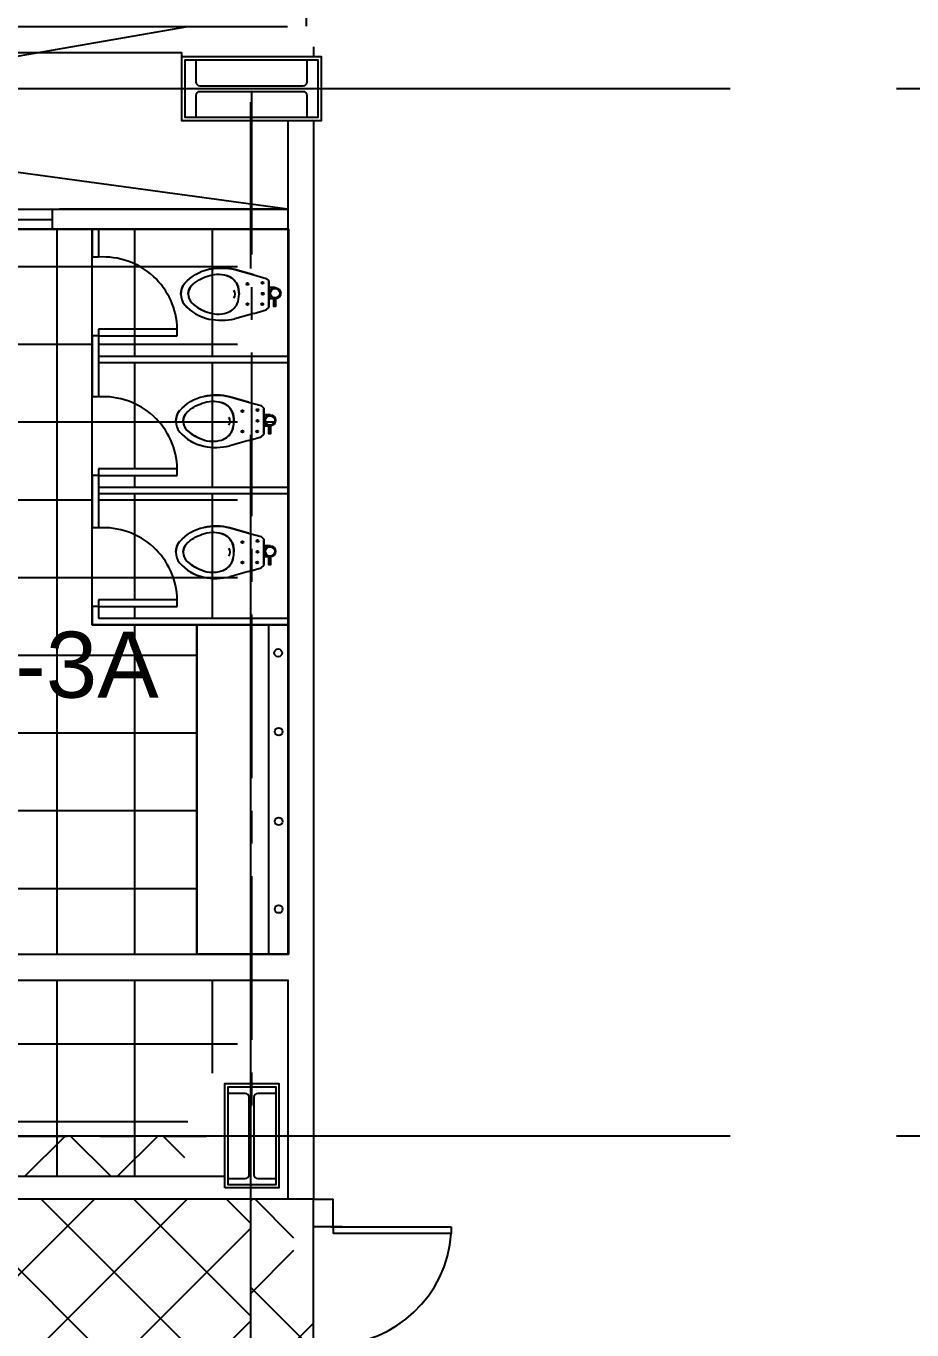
# Model space of a CAD drawing. Header units: millimetres. Extents: x 2148 to 2681, y 758 to 986.
# Drawn here: x 2616.141 to 2619.522, y 946.229 to 951.208 of the extents above; entities that cross this region are included whole.
import ezdxf

# ---------------------------------------------------------------- set-up
doc = ezdxf.new("R2010")
doc.units = ezdxf.units.MM
doc.linetypes.add('CENTER', pattern=[2, 1.25, -0.25, 0.25, -0.25])
doc.linetypes.add('CENTER2', pattern=[28.575, 19.05, -3.175, 3.175, -3.175])
for name, color, linetype in [('4', 4, 'Continuous'), ('COLUMN', 7, 'Continuous'), ('D', 1, 'Continuous'), ('DR', 7, 'Continuous'), ('ELAYOUT', 4, 'Continuous'), ('hacht', 8, 'Continuous'), ('HATCH', 8, 'Continuous'), ('S-COLS', 6, 'Continuous'), ('S_GRID LINES', 252, 'Continuous'), ('TEXT', 6, 'Continuous'), ('WLINE', 7, 'Continuous')]:
    doc.layers.add(name, color=color, linetype=linetype)
doc.styles.add('SWISS', font='swissl.ttf')
pattern_1 = [(0, (42558.11878, 2063.27436), (0, 0.296875), []), (90, (42558.11878, 2063.27436), (-0.296875, 2e-17), [])]

# ---------------------------------------------------------------- blocks, each defined once
blk = doc.blocks.new('BOWL')
at = {"layer": 'DR', "color": 7, "linetype": 'Continuous'}
for p, q in [((-75570.291, -368.114), (-75570.431, -368.0742)), ((-75570.431, -368.0742), (-75570.291, -368.114)), ((-75570.291, -368.114), (-75570.1989, -368.1406)), ((-75570.1989, -368.1406), (-75570.1777, -368.1584)), ((-75570.1777, -368.1584), (-75570.1777, -368.3555)), ((-75570.1777, -368.3555), (-75570.1777, -368.1584)), ((-75570.291, -368.4), (-75570.431, -368.4398)), ((-75570.291, -368.4), (-75570.431, -368.4398)), ((-75570.291, -368.4), (-75570.1989, -368.3733)), ((-75570.1989, -368.3733), (-75570.1777, -368.3555))]:
    blk.add_line(p, q, dxfattribs=at)
at = {"layer": 'DR', "color": 8, "linetype": 'Continuous'}
for p, q in [((-75570.1317, -368.2087), (-75570.1777, -368.2087)), ((-75570.1317, -368.2921), (-75570.1777, -368.2921))]:
    blk.add_line(p, q, dxfattribs=at)
at = {"layer": 'DR', "color": 7, "linetype": 'Continuous'}
for points in [[(-75570.8325, -368.257, -0.190094), (-75570.8051, -368.1786, -0.160718), (-75570.6245, -368.0715, -0.104398), (-75570.431, -368.0742, -0.104398)], [(-75570.8325, -368.257, 0.190094), (-75570.8051, -368.3353, 0.160718), (-75570.6245, -368.4425, 0.104398), (-75570.431, -368.4398, 0.104398)]]:
    blk.add_lwpolyline(points, format="xyb", dxfattribs=at)
at = {"layer": 'DR', "color": 8, "linetype": 'Continuous'}
for points in [[(-75570.778, -368.2562, -0.187036), (-75570.7515, -368.1921, -0.115027), (-75570.6356, -368.1231, -0.170967), (-75570.4935, -368.1177, -0.209642), (-75570.4132, -368.1854, -0.096036), (-75570.4, -368.257)], [(-75570.778, -368.2577, 0.187036), (-75570.7515, -368.3219, 0.115027), (-75570.6356, -368.3909, 0.170967), (-75570.4935, -368.3963, 0.209642), (-75570.4132, -368.3286, 0.096036), (-75570.4, -368.257)]]:
    blk.add_lwpolyline(points, format="xyb", dxfattribs=at)
at = {"layer": 'DR', "color": 7, "linetype": 'Continuous'}
blk.add_lwpolyline([(-75570.1413, -368.292), (-75570.1283, -368.292), (-75570.1283, -368.3496), (-75570.1413, -368.3496)], close=True, dxfattribs=at)
at = {"layer": 'DR', "color": 8, "linetype": 'Continuous'}
for centre, radius in [((-75570.3379, -368.1815), 0.00745), ((-75570.2259, -368.173), 0.00745), ((-75570.1317, -368.2504), 0.035), ((-75570.3379, -368.3325), 0.00745), ((-75570.2269, -368.3325), 0.00745), ((-75570.2242, -368.2537), 0.00745)]:
    blk.add_circle(centre, radius, dxfattribs=at)
at = {"layer": 'DR', "color": 7, "linetype": 'Continuous'}
blk.add_circle((-75570.1317, -368.2504), 0.0417, dxfattribs=at)
for centre, radius, start, end in [((-75570.5342, -368.5313), 0.4686, 77.27999, 101.1199), ((-75570.7195, -368.2526), 0.1131, 138.42485, 182.23872), ((-75570.7195, -368.2614), 0.1131, 177.76128, 221.57515), ((-75570.5525, -368.1153), 0.335, 221.32307, 257.58753), ((-75570.5342, -367.9827), 0.4686, 258.8801, 282.72001)]:
    blk.add_arc(centre, radius, start, end, dxfattribs=at)
at = {"layer": 'DR', "color": 8, "linetype": 'Continuous'}
for centre, radius, start, end in [((-75570.5305, -368.2431), 0.1307, 26.21246, 73.57309), ((-75570.6821, -368.2583), 0.096, 129.08706, 179.20396), ((-75570.4701, -368.257), 0.0422, 318.92901, 41.07099), ((-75570.5914, -368.255), 0.1913, 359.41762, 21.36016), ((-75570.6821, -368.2557), 0.096, 180.79604, 230.91294), ((-75570.5914, -368.2589), 0.1913, 338.63984, 0.58238), ((-75570.5455, -368.1078), 0.2971, 228.44605, 252.34043), ((-75570.557, -368.1918), 0.2141, 248.44442, 287.25199), ((-75570.5305, -368.2709), 0.1307, 286.42691, 333.78754)]:
    blk.add_arc(centre, radius, start, end, dxfattribs=at)

msp = doc.modelspace()

# ---------------------------------------------------------------- hatches: boundary and pattern name
at = {"layer": 'D', "ltscale": 0.5}
h = msp.add_hatch(dxfattribs=at)
h.set_pattern_fill('NET', color=8, scale=2, angle=135, style=0)
h.set_pattern_definition([(135, (82133.1097, 3047.26358), (-0.1767766953, -0.1767766953), []), (225, (82133.1097, 3047.26358), (0.1767766953, -0.1767766953), [])])
h.paths.add_polyline_path([(2612.7996228, 946.969311), (2612.7996228, 946.8169233), (2613.8883764, 946.8169233), (2613.8883764, 946.7264349), (2612.4989709, 946.7264349), (2612.4989709, 945.4564674), (2616.9989709, 945.4564674), (2616.9989709, 946.7276861), (2616.8506564, 946.7276861), (2616.8506564, 946.7264349), (2616.3212811, 946.7264349), (2616.3212811, 946.7258152), (2615.2439429, 946.7258152), (2615.2439429, 946.8163036), (2615.2934318, 946.8163036), (2615.2934318, 946.8169233), (2616.7477563, 946.8169233), (2616.7477563, 946.969311)])
h = msp.add_hatch(dxfattribs=at)
h.set_pattern_fill('NET', color=8, scale=2, angle=135, style=0)
h.set_pattern_definition([(135, (-23.50346, 80508.79678), (-0.1767766953, -0.1767766953), []), (225, (-23.50346, 80508.79678), (0.1767766953, -0.1767766953), [])])
h.paths.add_polyline_path([(2616.9989709, 945.2076861), (2617.163657, 945.2076861), (2617.163657, 945.5065592), (2617.2386554, 945.5065592), (2617.2386554, 945.5390592), (2617.2386566, 946.4490592), (2617.2386554, 946.4490592), (2617.2386554, 946.4815592), (2617.163657, 946.4815592), (2617.163657, 946.7276861), (2616.9989709, 946.7276861)])
at = {"layer": 'hacht', "ltscale": 0.05}
h = msp.add_hatch(dxfattribs=at)
h.set_pattern_fill('NET', color=256, scale=2.375, style=0)
h.set_pattern_definition(pattern_1)
h.paths.add_polyline_path([(2616.9381473, 950.2784772), (2616.9485615, 950.2755184), (2616.9485615, 950.4326617), (2616.2411853, 950.4326617), (2615.8411853, 950.4326617), (2615.6907652, 950.4326617), (2615.6907652, 950.0269709), (2615.6654733, 950.0269709), (2615.6654733, 949.6519709), (2615.6714025, 949.6519709), (2615.6714025, 949.6269709), (2615.6964025, 949.6269709), (2615.6964025, 949.5227688), (2615.5264025, 949.5227688), (2615.5264025, 949.3934898), (2615.5014025, 949.3934898), (2615.5014025, 949.3932632, 0.42740056), (2615.2014025, 949.1182632), (2615.5014025, 949.1182632), (2615.5014025, 949.0932632), (2615.5264025, 949.0932632), (2615.5264025, 948.8929748), (2615.5014025, 948.8929748, 0.42740056), (2615.2014025, 948.6179748), (2615.5014025, 948.6179748), (2615.5014025, 948.5929748), (2615.5264025, 948.5929748), (2615.5264025, 948.5215723), (2615.1264025, 948.5215723), (2615.1264025, 947.6650508), (2615.6026428, 947.6650508, -0.413335285), (2616.027663, 948.1194311), (2616.052663, 948.1194311), (2616.052663, 947.6644311), (2616.7932707, 947.6644311), (2616.7932707, 948.9212242), (2616.7841243, 948.9212242), (2616.3932707, 948.9212242), (2616.3932707, 948.992007), (2616.4182707, 948.992007), (2616.4182707, 949.017007), (2616.7182707, 949.017007, 0.426384341), (2616.4192367, 949.292069, 0.000859573), (2616.4182707, 949.292007), (2616.3932707, 949.292007), (2616.3932707, 949.4922954), (2616.4182707, 949.4922954), (2616.4182707, 949.5172954), (2616.7182707, 949.5172954, 0.426384341), (2616.4192367, 949.7923574, 0.000859573), (2616.4182707, 949.7922954), (2616.3932707, 949.7922954), (2616.3932707, 950.0260031), (2616.4182707, 950.0260031), (2616.4182707, 949.946801), (2616.9485615, 949.946801), (2616.9485615, 950.0938831), (2616.9381473, 950.0909242, -0.104398042), (2616.8388416, 950.0895375, 0.104398042), (2616.9381473, 950.0909242), (2616.9485615, 950.0938831), (2616.9485615, 950.1514087, -0.009390409), (2616.9472834, 950.1479506, 0.009390409), (2616.9485615, 950.1514087), (2616.9485615, 950.2755184), (2616.9381473, 950.2784772, 0.104398042), (2616.8388416, 950.279864, 0.160717859), (2616.7461863, 950.2249078, 0.190093984), (2616.7321157, 950.1847007, -0.193537628), (2616.7466942, 950.2254881, -0.159567535), (2616.8388416, 950.279864, -0.104398042)])
h.paths.add_polyline_path([(2616.2194267, 948.9183036), (2615.7792749, 948.9183036), (2615.7792749, 948.7291903), (2616.2194267, 948.7291903)], flags=24)
h = msp.add_hatch(dxfattribs=at)
h.set_pattern_fill('NET', color=256, scale=2.375, style=0)
h.set_pattern_definition(pattern_1)
h.paths.add_polyline_path([(2616.8195762, 949.7942323, -0.104398042), (2616.9188819, 949.7928456), (2616.9485615, 949.7844131), (2616.9485615, 949.921801), (2616.4182707, 949.921801), (2616.4182707, 949.7922954, -0.42740056), (2616.7182707, 949.5172954), (2616.7182707, 949.4922954), (2616.4182707, 949.4922954), (2616.4182707, 949.446801), (2616.9485615, 949.446801), (2616.9485615, 949.613725), (2616.9188819, 949.6052925, -0.104398042), (2616.8195762, 949.6039058, 0.104398042), (2616.9188819, 949.6052925), (2616.9485615, 949.613725), (2616.9485615, 949.7844131), (2616.9188819, 949.7928456, 0.104398042), (2616.8195762, 949.7942323, 0.160717861), (2616.7269209, 949.7392761, 0.190093978), (2616.7128503, 949.699069, -0.193537628), (2616.7274288, 949.7398564, -0.159567535)])
h.paths.add_polyline_path([(2616.8195762, 949.7942323, -0.104398042), (2616.9188819, 949.7928456), (2616.9907126, 949.7724372), (2617.0379541, 949.7587651), (2617.0488531, 949.7496332), (2617.0488531, 949.7238503), (2617.0724186, 949.7238503, -0.414213562), (2617.0938238, 949.7024451, -0.390007038), (2617.0742006, 949.6811141), (2617.0742006, 949.6515402), (2617.0675097, 949.6515402), (2617.0675097, 949.6810398), (2617.0488531, 949.6810398), (2617.0488531, 949.6485049), (2617.0379541, 949.639373), (2616.9907126, 949.6257009), (2616.9188819, 949.6052925, -0.104398042), (2616.8195762, 949.6039058, 0.104398042), (2616.9188819, 949.6052925), (2616.9907126, 949.6257009), (2617.0379541, 949.639373), (2617.0488531, 949.6485049), (2617.0488531, 949.7496332), (2617.0379541, 949.7587651), (2616.9907126, 949.7724372), (2616.9188819, 949.7928456, 0.104398042), (2616.8195762, 949.7942323, 0.160717861), (2616.7269209, 949.7392761, 0.190093978), (2616.7128503, 949.699069, -0.193537628), (2616.7274288, 949.7398564, -0.159567535)])
h.paths.add_polyline_path([(2616.8868116, 949.7705271, -0.20964244), (2616.928018, 949.7358192, 0.183886562), (2616.8930884, 949.7683329, 0.024799835)], flags=16)
h.paths.add_polyline_path([(2616.928018, 949.6623189, 0.093471778), (2616.9347606, 949.6980712, -0.093471778)], flags=16)
h = msp.add_hatch(dxfattribs=at)
h.set_pattern_fill('NET', color=256, scale=2.375, style=0)
h.set_pattern_definition(pattern_1)
h.paths.add_polyline_path([(2616.4182707, 949.4215126), (2616.4182707, 949.3462659), (2616.9485615, 949.3462659), (2616.9485615, 949.4215126)])
h = msp.add_hatch(dxfattribs=at)
h.set_pattern_fill('NET', color=256, scale=2.375, style=0)
h.set_pattern_definition(pattern_1)
h.paths.add_polyline_path([(2616.9485615, 949.1134366), (2616.9188819, 949.1050041, -0.104398042), (2616.8195762, 949.1036174, 0.104398042), (2616.9188819, 949.1050041), (2616.9485615, 949.1134366), (2616.9485615, 949.2841247), (2616.9188819, 949.2925572, 0.104398042), (2616.8195762, 949.2939439, 0.160717861), (2616.7269209, 949.2389877, 0.190093978), (2616.7128503, 949.1987806, -0.193537628), (2616.7274288, 949.239568, -0.159567535), (2616.8195762, 949.2939439, -0.104398042), (2616.9188819, 949.2925572), (2616.9485615, 949.2841247), (2616.9485615, 949.3462659), (2616.4182707, 949.3462659), (2616.4182707, 949.292007, -0.42740056), (2616.7182707, 949.017007), (2616.7182707, 948.992007), (2616.4182707, 948.992007), (2616.4182707, 948.9465126), (2616.9485615, 948.9465126)])
h.paths.add_polyline_path([(2616.928018, 949.2355308, 0.183886562), (2616.8930884, 949.2680445, 0.024799835), (2616.8868116, 949.2702387, -0.20964244)], flags=16)
h.paths.add_polyline_path([(2616.928018, 949.1620305, 0.093471366), (2616.9347606, 949.1977827, -0.093471366)], flags=16)
h.paths.add_polyline_path([(2616.8138751, 949.1300631, -0.104638312), (2616.7590056, 949.1612419, -0.222229886), (2616.7408146, 949.1987806, 0.222229885), (2616.7590056, 949.1612419, 0.104638313), (2616.8138751, 949.1300631, 0.170967146), (2616.8868116, 949.1273226, 0.143736021), (2616.9185745, 949.1477813, -0.143736023), (2616.8868116, 949.1273226, -0.170967145)], flags=16)
h = msp.add_hatch(dxfattribs=at)
h.set_pattern_fill('NET', color=256, scale=2.375, style=0)
h.set_pattern_definition(pattern_1)
edge = h.paths.add_edge_path()
edge.add_line((2612.7996228, 947.129801), (2612.7996228, 946.8162076))
edge.add_line((2612.7996228, 946.8162076), (2613.8884575, 946.8162076))
edge.add_line((2613.8884575, 946.8162076), (2613.8884575, 946.7709634))
edge.add_line((2613.8884575, 946.7709634), (2615.244024, 946.7703437))
edge.add_line((2615.244024, 946.7703437), (2615.244024, 946.8162076))
edge.add_line((2615.244024, 946.8162076), (2616.7587381, 946.8162076))
edge.add_line((2616.7587381, 946.8162076), (2616.7587381, 947.209311))
edge.add_line((2616.7587381, 947.209311), (2616.9485615, 947.209311))
edge.add_line((2616.9485615, 947.209311), (2616.9485615, 947.5644311))
edge.add_line((2616.9485615, 947.5644311), (2616.052663, 947.5644311))
edge.add_line((2616.052663, 947.5644311), (2616.052663, 947.6144311))
edge.add_line((2616.052663, 947.6144311), (2615.602663, 947.6144311))
edge.add_line((2615.602663, 947.6144311), (2615.602663, 947.5650508))
edge.add_line((2615.602663, 947.5650508), (2614.7494771, 947.5650508))
edge.add_line((2614.7494771, 947.5650508), (2614.7494771, 947.3200508))
edge.add_line((2614.7494771, 947.3200508), (2614.7244771, 947.3200508))
edge.add_arc((2614.725752, 947.6213897), 0.3013416, 181.2053348, 269.7575966, ccw=False)
edge.add_line((2614.4244771, 947.6150508), (2614.4244771, 947.5650508))
edge.add_line((2614.4244771, 947.5650508), (2613.4007242, 947.5650508))
edge.add_line((2613.4007242, 947.5650508), (2613.4007242, 947.6150508))
edge.add_line((2613.4007242, 947.6150508), (2612.9523491, 947.6150508))
edge.add_line((2612.9523491, 947.6150508), (2612.9523491, 947.5650508))
edge.add_line((2612.9523491, 947.5650508), (2612.55239, 947.5650508))
edge.add_line((2612.55239, 947.5650508), (2612.55239, 947.209311))
edge.add_line((2612.55239, 947.209311), (2612.7420441, 947.209311))
edge.add_line((2612.7420441, 947.209311), (2612.7420441, 947.129801))
edge.add_line((2612.7420441, 947.129801), (2612.7996228, 947.129801))

# ---------------------------------------------------------------- linework, layer by layer
at = {"color": 8, "ltscale": 0.05, "elevation": 0}
for points in [[(2616.3932707, 950.4326617), (2617.1429957, 950.4326617), (2617.1429957, 948.9212242), (2616.3932707, 948.9212242)], [(2616.7841243, 948.9212242), (2616.7932707, 948.9212242), (2616.7932707, 948.9212242), (2616.7841243, 948.9212242)], [(2616.7932707, 948.9212242), (2617.1429957, 948.9212242), (2617.1429957, 947.6644311), (2616.7932707, 947.6644311)]]:
    msp.add_lwpolyline(points, close=True, dxfattribs=at)
at = {"layer": '4', "color": 4, "linetype": 'ByBlock', "ltscale": 0.5}
for p, q in [((2612.7387381, 951.2069704, 0), (2617.1387381, 951.2069704, 0)), ((2612.53989, 951.1087967, 0), (2616.736025, 951.1071165, 0)), ((2616.736025, 951.092301, 0), (2616.736025, 951.1071165, 0))]:
    msp.add_line(p, q, dxfattribs=at)
at = {"layer": 'COLUMN', "color": 4, "lineweight": -3, "ltscale": 0.05, "elevation": 0}
for points in [[(2616.736025, 951.092301), (2617.266993, 951.092301), (2617.266993, 950.846321), (2616.736025, 950.846321)], [(2616.900019, 946.7708043), (2616.900019, 947.1693177), (2617.106499, 947.1693177), (2617.106499, 946.7708043)]]:
    msp.add_lwpolyline(points, close=True, dxfattribs=at)
at = {"layer": 'COLUMN', "color": 2, "lineweight": -3, "ltscale": 0.05, "elevation": 0}
for points in [[(2616.748525, 951.079801), (2617.254493, 951.079801), (2617.254493, 950.858821), (2616.748525, 950.858821)], [(2616.748525, 951.079801), (2617.254493, 951.079801), (2617.254493, 950.858821), (2616.748525, 950.858821)], [(2616.912519, 946.7833043), (2616.912519, 947.1568177), (2617.093999, 947.1568177), (2617.093999, 946.7833043)]]:
    msp.add_lwpolyline(points, close=True, dxfattribs=at)
at = {"layer": 'D', "ltscale": 0.5}
for p, q in [((2612.7407846, 950.5076617, 0), (2616.7587381, 951.2069704, 0)), ((2617.1387381, 950.5085953, 0), (2612.7387381, 951.1085953, 0))]:
    msp.add_line(p, q, dxfattribs=at)
at = {"layer": 'D', "color": 8, "ltscale": 0.5}
msp.add_line((2617.2386553, 945.4434671, 0), (2617.238657, 946.729311), dxfattribs=at)
at = {"layer": 'DR', "ltscale": 10}
for p, q in [((2617.2120895, 951.2076861, 0), (2617.2120895, 962.1013131, 0)), ((2616.3932707, 950.4326617, 0), (2616.3932707, 950.3258714, 0)), ((2616.4182707, 950.4326617, 0), (2616.4182707, 950.3258714, 0)), ((2616.4182707, 950.3258714, 0), (2616.3932707, 950.3258714, 0)), ((2616.7182707, 950.0510031, 0), (2616.4182707, 950.0510031, 0)), ((2616.4182707, 950.0510031, 0), (2616.4182707, 950.0260031, 0)), ((2616.7182707, 950.0260031, 0), (2616.7182707, 950.0510031, 0)), ((2616.4182707, 950.0260031, 0), (2616.3932707, 950.0260031, 0)), ((2616.4182707, 950.0260031, 0), (2616.3932707, 950.0260031, 0)), ((2616.3932707, 950.0260031, 0), (2616.3932707, 949.7922954, 0)), ((2616.4182707, 950.0260031, 0), (2616.7182707, 950.0260031, 0)), ((2616.4182707, 950.0260031, 0), (2616.4182707, 949.7922954, 0)), ((2616.4182707, 950.0260031, 0), (2616.4182707, 949.7922954, 0)), ((2616.4182707, 950.0260031, 0), (2616.4182707, 949.7922954, 0)), ((2617.1407846, 949.946801, 0), (2616.4182707, 949.946801, 0)), ((2617.1407846, 949.946801, 0), (2616.4182707, 949.946801, 0)), ((2617.1407846, 949.921801, 0), (2616.4182707, 949.921801, 0)), ((2617.1407846, 949.921801, 0), (2616.4182707, 949.921801, 0)), ((2616.4182707, 949.7922954, 0), (2616.3932707, 949.7922954, 0)), ((2616.4182707, 949.7922954, 0), (2616.3932707, 949.7922954, 0)), ((2616.4182707, 949.7922954, 0), (2616.3932707, 949.7922954, 0)), ((2616.3932707, 949.4922954, 0), (2616.3932707, 949.292007, 0)), ((2616.4182707, 949.4922954, 0), (2616.3932707, 949.4922954, 0)), ((2616.7182707, 949.5172954, 0), (2616.4182707, 949.5172954, 0)), ((2616.4182707, 949.5172954, 0), (2616.4182707, 949.4922954, 0)), ((2616.4182707, 949.4922954, 0), (2616.4182707, 949.292007, 0)), ((2616.4182707, 949.4922954, 0), (2616.4182707, 949.292007, 0)), ((2616.4182707, 949.4922954, 0), (2616.4182707, 949.292007, 0)), ((2616.4182707, 949.4922954, 0), (2616.4182707, 949.446801, 0)), ((2616.4182707, 949.4922954, 0), (2616.7182707, 949.4922954, 0)), ((2616.7182707, 949.4922954, 0), (2616.7182707, 949.5172954, 0)), ((2617.1407846, 949.446801, 0), (2616.4182707, 949.446801, 0)), ((2617.1407846, 949.4465126, 0), (2616.4182707, 949.4465126, 0)), ((2617.1407846, 949.4465126, 0), (2616.4182707, 949.4465126, 0)), ((2617.1407846, 949.421801, 0), (2616.4182707, 949.421801, 0)), ((2617.1407846, 949.4215126, 0), (2616.4182707, 949.4215126, 0)), ((2617.1407846, 949.4215126, 0), (2616.4182707, 949.4215126, 0)), ((2616.4182707, 949.292007, 0), (2616.3932707, 949.292007, 0)), ((2616.4182707, 949.292007, 0), (2616.3932707, 949.292007, 0)), ((2616.4182707, 949.292007, 0), (2616.3932707, 949.292007, 0)), ((2616.3932707, 948.992007, 0), (2616.3932707, 948.9212242, 0)), ((2616.4182707, 948.992007, 0), (2616.3932707, 948.992007, 0)), ((2616.7182707, 949.017007, 0), (2616.4182707, 949.017007, 0)), ((2616.4182707, 949.017007, 0), (2616.4182707, 948.992007, 0)), ((2616.4182707, 948.992007, 0), (2616.4182707, 948.9465126, 0)), ((2616.4182707, 948.992007, 0), (2616.7182707, 948.992007, 0)), ((2616.7182707, 948.992007, 0), (2616.7182707, 949.017007, 0)), ((2616.4182707, 948.9465126, 0), (2617.1429957, 948.9465126, 0)), ((2616.3932707, 948.9212242, 0), (2617.1429957, 948.9212242, 0)), ((2616.7932707, 948.9212242, 0), (2616.7932707, 947.6644311, 0)), ((2617.066264, 948.9200522, 0), (2617.066264, 947.6644985, 0)), ((2617.238657, 946.621993), (2617.238657, 946.729311)), ((2617.238657, 946.621993, 0), (2617.238657, 946.729311, 0)), ((2617.238657, 946.4815592, 0), (2617.238657, 946.7276861, 0)), ((2617.238657, 946.6203715), (2617.238657, 946.7276861)), ((2617.238657, 946.7276861, 0), (2617.313657, 946.7276861, 0)), ((2617.313657, 946.6219964), (2617.313657, 946.7276861, 0)), ((2617.313657, 946.6219964, 0), (2617.313657, 946.7276861, 0)), ((2617.3479222, 946.6219979), (2617.238657, 946.621993)), ((2617.3479222, 946.6219979, 0), (2617.238657, 946.621993, 0)), ((2617.3040317, 946.6219967, 0), (2617.7540317, 946.6219967, 0)), ((2617.3040317, 946.6219967, 0), (2617.7540317, 946.6219967, 0)), ((2617.313657, 946.6219979), (2617.763657, 946.6219979)), ((2617.313657, 946.6219979), (2617.763657, 946.6219979)), ((2617.313657, 946.6219979), (2617.313657, 946.5969979)), ((2617.763657, 946.6219979), (2617.763657, 946.5969979)), ((2617.763657, 946.6219979), (2617.763657, 946.5969979)), ((2617.763657, 946.5969979), (2617.313657, 946.5969979)), ((2617.763657, 946.5969979), (2617.313657, 946.5969979))]:
    msp.add_line(p, q, dxfattribs=at)
for centre in [(2617.1033286, 948.8146204, 0), (2617.105306, 948.5136304, 0), (2617.105306, 948.1711503, 0), (2617.105306, 947.8360342, 0)]:
    msp.add_circle(centre, 0.0149051, dxfattribs=at)
at = {"layer": 'ELAYOUT', "linetype": 'ByBlock', "ltscale": 0.5}
for p, q in [((2617.238657, 951.129801, 0), (2617.238657, 951.092301, 0)), ((2617.2387381, 951.129801, 0), (2617.2387381, 951.092301, 0)), ((2617.1407846, 950.846321, 0), (2617.1407846, 947.6644311, 0)), ((2617.238657, 950.846321, 0), (2617.238657, 950.359311, 0)), ((2617.2387381, 950.846321, 0), (2617.2387381, 946.729311, 0)), ((2617.1407846, 947.5644311, 0), (2617.1407846, 946.729311, 0))]:
    msp.add_line(p, q, dxfattribs=at)
at = {"layer": 'ELAYOUT', "ltscale": 10}
for p, q in [((2616.2411853, 950.5085953, 0), (2617.1407846, 950.5085953, 0)), ((2616.2411853, 950.5085953, 0), (2617.1407846, 950.5085953, 0)), ((2616.2411853, 950.5076617, 0), (2616.2411853, 950.4326617, 0)), ((2617.1407846, 950.5085953, 0), (2616.2686834, 950.5085953, 0)), ((2617.1407846, 950.5085953, 0), (2616.2707299, 950.5085953, 0)), ((2617.1407846, 950.4326617, 0), (2616.2411853, 950.4326617, 0)), ((2617.1407846, 950.4326617, 0), (2616.2411853, 950.4326617, 0)), ((2617.1407846, 950.4326617, 0), (2616.2411853, 950.4326617, 0)), ((2617.1407846, 950.4326617, 0), (2616.2411853, 950.4326617, 0)), ((2617.1407846, 950.4326617, 0), (2616.2411853, 950.4326617, 0)), ((2617.1407846, 950.4326617, 0), (2616.2411853, 950.4326617, 0)), ((2616.052663, 947.6644311, 0), (2617.1429957, 947.6644311, 0)), ((2616.052663, 947.5644311, 0), (2617.1429957, 947.5644311, 0)), ((2615.244024, 946.8162076, 0), (2616.900019, 946.8162076, 0)), ((2615.244024, 946.729311, 0), (2617.2387381, 946.729311, 0))]:
    msp.add_line(p, q, dxfattribs=at)
at = {"layer": 'hacht', "ltscale": 0.05}
msp.add_arc((2616.4367983, 949.0110826, 0), 0.2815347, 1.2057719, 93.773334, dxfattribs=at)
at = {"layer": 'HATCH', "color": 8, "linetype": 'CENTER', "ltscale": 0.5}
for p, q in [((2617.0011005, 950.9614911, 0), (2617.0011005, 946.9793118, 0)), ((2612.6725904, 946.9693118, 0), (2616.8296106, 946.9693118, 0))]:
    msp.add_line(p, q, dxfattribs=at)
at = {"layer": 'HATCH', "linetype": 'ByBlock', "ltscale": 0.5}
for p, q in [((2615.8411853, 950.5085953, 0), (2616.2411853, 950.5085953, 0)), ((2615.8411853, 950.4701617, 0), (2616.2411853, 950.4701617, 0)), ((2616.2411853, 950.4326617, 0), (2615.8411853, 950.4326617, 0))]:
    msp.add_line(p, q, dxfattribs=at)
at = {"layer": 'HATCH', "color": 4, "lineweight": -3, "ltscale": 0.05}
msp.add_line((2617.1407846, 946.729311, 0), (2617.2387381, 946.729311, 0), dxfattribs=at)
at = {"layer": 'HATCH', "linetype": 'ByBlock', "ltscale": 0.5}
for centre, radius, start, end in [((2616.4367983, 950.0450787, 0), 0.2815347, 1.2057719, 93.773334), ((2616.4367983, 949.511371, 0), 0.2815347, 1.2057719, 93.773334), ((2617.3081328, 946.6285823), 0.4566178, 270.6931833, 356.0336626)]:
    msp.add_arc(centre, radius, start, end, dxfattribs=at)
at = {"layer": 'S-COLS', "elevation": 0}
msp.add_lwpolyline([(2617.254493, 950.969311), (2617.254493, 950.858821), (2617.213472, 950.858821), (2617.213472, 950.943403, 0.414213562), (2617.1989305, 950.9579445), (2616.8040875, 950.9579445, 0.414213562), (2616.789546, 950.943403), (2616.789546, 950.858821), (2616.748525, 950.858821), (2616.748525, 951.079801), (2616.789546, 951.079801), (2616.789546, 950.995219, 0.414213562), (2616.8040875, 950.9806775), (2617.1989305, 950.9806775, 0.414213562), (2617.213472, 950.995219), (2617.213472, 951.079801), (2617.254493, 951.079801), (2617.254493, 950.969311)], format="xyb", dxfattribs=at)
msp.add_lwpolyline([(2617.254493, 950.969311), (2617.254493, 950.858821), (2617.213472, 950.858821), (2617.213472, 950.943403, 0.414213562), (2617.1989305, 950.9579445), (2616.8040875, 950.9579445, 0.414213562), (2616.789546, 950.943403), (2616.789546, 950.858821), (2616.748525, 950.858821), (2616.748525, 951.079801), (2616.789546, 951.079801), (2616.789546, 950.995219, 0.414213562), (2616.8040875, 950.9806775), (2617.1989305, 950.9806775, 0.414213562), (2617.213472, 950.995219), (2617.213472, 951.079801), (2617.254493, 951.079801), (2617.254493, 950.969311)], format="xyb", dxfattribs=at)
at = {"layer": 'S-COLS', "ltscale": 0.5, "elevation": 0}
msp.add_lwpolyline([(2617.001509, 947.1568177), (2617.093999, 947.1568177), (2617.093999, 947.1317967), (2617.025417, 947.1317967, 0.414213562), (2617.0108755, 947.1172552), (2617.0108755, 946.8213668, 0.414213562), (2617.025417, 946.8068253), (2617.093999, 946.8068253), (2617.093999, 946.7833043), (2616.912519, 946.7833043), (2616.912519, 946.8068253), (2616.977601, 946.8068253, 0.414213562), (2616.9921425, 946.8213668), (2616.9921425, 947.1172552, 0.414213562), (2616.977601, 947.1317967), (2616.912519, 947.1317967), (2616.912519, 947.1568177), (2617.001509, 947.1568177)], format="xyb", dxfattribs=at)
at = {"layer": 'S_GRID LINES', "linetype": 'CENTER2', "ltscale": 0.2}
for p, q in [((2616.9989709, 922.9776771, 0), (2616.9989709, 979.8917928, 0)), ((2630.258657, 950.969311), (2595.7518229, 950.969311)), ((2630.258657, 946.969311), (2595.7518229, 946.969311))]:
    msp.add_line(p, q, dxfattribs=at)
at = {"layer": 'WLINE', "color": 4, "ltscale": 0.05}
for p, q in [((2615.8411853, 950.4326617, 0), (2616.2411853, 950.4326617, 0)), ((2616.2411853, 950.4326617, 0), (2616.3932707, 950.4326617, 0)), ((2616.3932707, 950.4326617, 0), (2616.4182707, 950.4326617, 0))]:
    msp.add_line(p, q, dxfattribs=at)

# ---------------------------------------------------------------- block references
at = {"layer": 'DR', "color": 7, "linetype": 'Continuous', "xscale": 0.5130811014387291, "yscale": 0.5130811014387291, "zscale": 0.5130811014387291}
for p in [(41390.6981133, 1139.1304002, 0), (41390.678848, 1138.6447685, 0), (41390.678848, 1138.1444801, 0)]:
    msp.add_blockref('BOWL', p, dxfattribs=at)

# ---------------------------------------------------------------- texts
at = {"layer": 'TEXT', "style": 'SWISS', "text_generation_flag": 6}
msp.add_text('WT-3A', height=0.2521511, rotation=180, dxfattribs=at).set_placement((2615.5521652, 948.6433723, 0))

doc.saveas('drawing.dxf')
